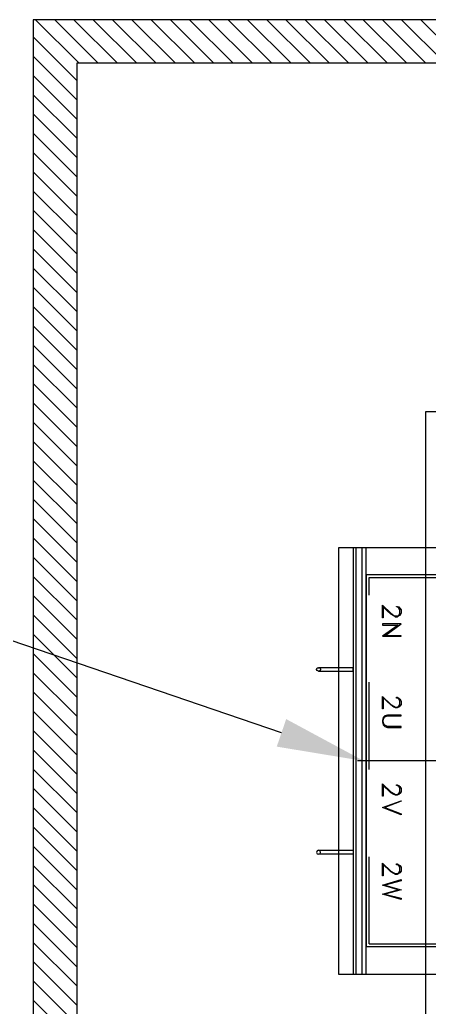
# Model space of a CAD drawing. Header units: metres. Extents: x 529352 to 529741, y 2674804 to 2675132.
# Drawn here: x 529541.468 to 529541.937, y 2674992.62 to 2674993.752 of the extents above; entities that cross this region are included whole.
import ezdxf

# ---------------------------------------------------------------- set-up
doc = ezdxf.new("R2010")
doc.units = ezdxf.units.M
doc.linetypes.add('CENTER2', pattern=[1.125, 0.75, -0.125, 0.125, -0.125])
doc.linetypes.add('PDF_IMPORT', pattern=[1, 0.8, -0.2])
doc.layers.add('IDT', color=7, linetype='Continuous')

# ---------------------------------------------------------------- blocks, each defined once
blk = doc.blocks.new('IDT')
at = {"layer": 'IDT', "color": 7, "ltscale": 0.1}
for p, q in [((27.8558, 20.4105), (27.8558, 22.1108)), ((26.1561, 20.4105), (27.8558, 20.4105))]:
    blk.add_line(p, q, dxfattribs=at)
at = {"layer": 'IDT', "color": 8, "ltscale": 0.1}
for p, q in [((27.8558, 20.4105), (27.8558, 22.1108)), ((26.1561, 20.4105), (27.8558, 20.4105))]:
    blk.add_line(p, q, dxfattribs=at)
at = {"layer": 'IDT', "color": 7}
for p, q in [((27.8058, 20.4605), (27.8058, 22.0608)), ((27.406, 20.8604), (27.406, 21.6604)), ((26.606, 20.8604), (27.406, 20.8604)), ((26.2061, 20.4605), (27.8058, 20.4605))]:
    blk.add_line(p, q, dxfattribs=at)
at = {"layer": 'IDT', "color": 8}
for p, q in [((27.8058, 20.4605), (27.8058, 22.0608)), ((27.5713, 21.2284), (28.195, 21.0153)), ((26.2061, 20.4605), (27.8058, 20.4605))]:
    blk.add_line(p, q, dxfattribs=at)
at = {"layer": 'IDT', "color": 8, "linetype": 'Continuous'}
for p, q in [((27.8558, 21.535), (27.8058, 21.585)), ((27.8558, 21.5129), (27.8058, 21.5629)), ((27.8558, 21.4908), (27.8058, 21.5408)), ((27.8558, 21.4687), (27.8058, 21.5187)), ((27.8558, 21.4466), (27.8058, 21.4966)), ((27.8558, 21.4246), (27.8058, 21.4746)), ((27.8558, 21.4025), (27.8058, 21.4525)), ((27.8558, 21.3804), (27.8058, 21.4304)), ((27.8558, 21.3583), (27.8058, 21.4083)), ((27.8558, 21.3362), (27.8058, 21.3862)), ((27.8558, 21.3141), (27.8058, 21.3641)), ((27.8558, 21.292), (27.8058, 21.342)), ((27.8558, 21.2699), (27.8058, 21.3199)), ((27.8558, 21.2478), (27.8058, 21.2978)), ((27.8558, 21.2257), (27.8058, 21.2757)), ((27.8558, 21.2036), (27.8058, 21.2536)), ((27.8558, 21.1815), (27.8058, 21.2315)), ((27.8558, 21.1594), (27.8058, 21.2094)), ((27.8558, 21.1373), (27.8058, 21.1873)), ((27.8558, 21.1152), (27.8058, 21.1652)), ((27.8558, 21.0931), (27.8058, 21.1431)), ((27.8558, 21.071), (27.8058, 21.121)), ((27.8558, 21.0489), (27.8058, 21.0989)), ((27.8558, 21.0268), (27.8058, 21.0768)), ((27.8558, 21.0047), (27.8058, 21.0547)), ((27.8558, 20.9826), (27.8058, 21.0326)), ((27.8558, 20.9605), (27.8058, 21.0105)), ((27.8558, 20.9384), (27.8058, 20.9884)), ((27.8558, 20.9163), (27.8058, 20.9663)), ((27.8558, 20.8942), (27.8058, 20.9442)), ((27.8558, 20.8721), (27.8058, 20.9221)), ((27.8558, 20.85), (27.8058, 20.9)), ((27.8558, 20.8279), (27.8058, 20.8779)), ((27.8558, 20.8058), (27.8058, 20.8558)), ((27.8558, 20.7837), (27.8058, 20.8337)), ((27.8558, 20.7616), (27.8058, 20.8116)), ((27.8558, 20.7395), (27.8058, 20.7895)), ((27.8558, 20.7174), (27.8058, 20.7674)), ((27.8558, 20.6953), (27.8058, 20.7453)), ((27.8558, 20.6733), (27.8058, 20.7233)), ((27.8558, 20.6512), (27.8058, 20.7012)), ((27.8558, 20.6291), (27.8058, 20.6791)), ((27.8558, 20.607), (27.8058, 20.657)), ((27.8558, 20.5849), (27.8058, 20.6349)), ((27.8558, 20.5628), (27.8058, 20.6128)), ((27.8558, 20.5407), (27.8058, 20.5907)), ((27.8558, 20.5186), (27.8058, 20.5686)), ((27.8558, 20.4965), (27.8058, 20.5465)), ((27.8558, 20.4744), (27.8058, 20.5244)), ((27.8558, 20.4523), (27.8058, 20.5023)), ((27.8558, 20.4302), (27.8058, 20.4802)), ((27.4115, 20.4105), (27.3615, 20.4605)), ((27.4336, 20.4105), (27.3836, 20.4605)), ((27.4556, 20.4105), (27.4056, 20.4605)), ((27.4777, 20.4105), (27.4277, 20.4605)), ((27.4998, 20.4105), (27.4498, 20.4605)), ((27.5219, 20.4105), (27.4719, 20.4605)), ((27.544, 20.4105), (27.494, 20.4605)), ((27.5661, 20.4105), (27.5161, 20.4605)), ((27.5882, 20.4105), (27.5382, 20.4605)), ((27.6103, 20.4105), (27.5603, 20.4605)), ((27.6324, 20.4105), (27.5824, 20.4605)), ((27.6545, 20.4105), (27.6045, 20.4605)), ((27.6766, 20.4105), (27.6266, 20.4605)), ((27.6987, 20.4105), (27.6487, 20.4605)), ((27.7208, 20.4105), (27.6708, 20.4605)), ((27.7429, 20.4105), (27.6929, 20.4605)), ((27.765, 20.4105), (27.715, 20.4605)), ((27.7871, 20.4105), (27.7371, 20.4605)), ((27.8092, 20.4105), (27.7592, 20.4605)), ((27.8313, 20.4105), (27.7813, 20.4605)), ((27.8534, 20.4105), (27.8034, 20.4605))]:
    blk.add_line(p, q, dxfattribs=at)
at = {"layer": 'IDT', "color": 0, "lineweight": 25}
for p, q in [((27.5058, 21.5053), (27.279, 21.5053)), ((27.4793, 21.5053), (27.4741, 21.5053)), ((27.4741, 21.5053), (27.4741, 21.0162)), ((27.4793, 21.0162), (27.4793, 21.5053)), ((27.489, 21.5053), (27.4857, 21.5053)), ((27.4857, 21.5053), (27.4857, 21.0162)), ((27.489, 21.0162), (27.489, 21.5053)), ((27.5058, 21.0162), (27.5058, 21.5053)), ((27.4741, 21.4736), (27.2609, 21.4736)), ((27.4741, 21.0472), (27.4741, 21.4736)), ((27.4342, 21.4181), (27.4342, 21.4194)), ((27.4342, 21.4194), (27.4555, 21.4135)), ((27.4529, 21.4135), (27.4342, 21.4181)), ((27.4342, 21.4084), (27.4529, 21.4135)), ((27.4529, 21.4032), (27.4342, 21.4084)), ((27.4555, 21.4135), (27.4374, 21.4084)), ((27.4374, 21.4084), (27.4555, 21.4032)), ((27.4555, 21.4032), (27.4342, 21.3967)), ((27.4342, 21.398), (27.4529, 21.4032)), ((27.4342, 21.3967), (27.4342, 21.398)), ((27.4342, 21.3871), (27.4355, 21.389)), ((27.4342, 21.3825), (27.4342, 21.3871)), ((27.4355, 21.389), (27.4367, 21.3896)), ((27.4367, 21.389), (27.4355, 21.3871)), ((27.4355, 21.3871), (27.4355, 21.3825)), ((27.4367, 21.3896), (27.4387, 21.3909)), ((27.4387, 21.3896), (27.4367, 21.389)), ((27.4387, 21.3909), (27.4406, 21.3909)), ((27.4406, 21.3896), (27.4387, 21.3896)), ((27.4406, 21.3909), (27.4426, 21.3896)), ((27.4426, 21.389), (27.4406, 21.3896)), ((27.4426, 21.3896), (27.4458, 21.3877)), ((27.4458, 21.3871), (27.4426, 21.389)), ((27.4458, 21.3877), (27.4555, 21.3787)), ((27.4555, 21.378), (27.4458, 21.3871)), ((27.4548, 21.3787), (27.4548, 21.3922)), ((27.4548, 21.3922), (27.4555, 21.3922)), ((27.4555, 21.3922), (27.4555, 21.378)), ((27.4355, 21.3806), (27.4342, 21.3825)), ((27.4355, 21.3825), (27.4367, 21.3806)), ((27.4367, 21.3799), (27.4355, 21.3806)), ((27.4367, 21.3806), (27.4387, 21.3799)), ((27.4387, 21.3787), (27.4367, 21.3799)), ((27.4387, 21.3799), (27.4393, 21.3799)), ((27.4393, 21.3787), (27.4387, 21.3787)), ((27.4393, 21.3799), (27.4393, 21.3787)), ((27.489, 21.3631), (27.489, 21.3677)), ((27.489, 21.3677), (27.529, 21.3677)), ((27.529, 21.3631), (27.489, 21.3631)), ((27.5271, 21.367), (27.5265, 21.3657)), ((27.5265, 21.3657), (27.5271, 21.3638)), ((27.529, 21.3677), (27.5271, 21.367)), ((27.5271, 21.3638), (27.529, 21.3631)), ((27.5303, 21.367), (27.529, 21.3677)), ((27.529, 21.3631), (27.5303, 21.3638)), ((27.531, 21.3657), (27.5303, 21.367)), ((27.5303, 21.3638), (27.531, 21.3657)), ((27.4342, 21.3211), (27.4342, 21.3224)), ((27.4342, 21.3224), (27.4555, 21.314)), ((27.4529, 21.314), (27.4342, 21.3211)), ((27.4555, 21.314), (27.4342, 21.3063)), ((27.4342, 21.3069), (27.4529, 21.314)), ((27.4342, 21.3063), (27.4342, 21.3069)), ((27.4342, 21.2959), (27.4355, 21.2979)), ((27.4342, 21.2921), (27.4342, 21.2959)), ((27.4355, 21.2979), (27.4367, 21.2992)), ((27.4367, 21.2979), (27.4355, 21.2959)), ((27.4355, 21.2959), (27.4355, 21.2921)), ((27.4367, 21.2992), (27.4387, 21.2998)), ((27.4387, 21.2992), (27.4367, 21.2979)), ((27.4387, 21.2998), (27.4406, 21.2998)), ((27.4406, 21.2992), (27.4387, 21.2992)), ((27.4406, 21.2998), (27.4426, 21.2992)), ((27.4426, 21.2979), (27.4406, 21.2992)), ((27.4426, 21.2992), (27.4458, 21.2972)), ((27.4458, 21.2959), (27.4426, 21.2979)), ((27.4458, 21.2972), (27.4555, 21.2882)), ((27.4555, 21.2869), (27.4458, 21.2959)), ((27.4548, 21.2882), (27.4548, 21.3011)), ((27.4548, 21.3011), (27.4555, 21.3011)), ((27.4555, 21.3011), (27.4555, 21.2869)), ((27.4355, 21.2901), (27.4342, 21.2921)), ((27.4355, 21.2921), (27.4367, 21.2901)), ((27.4367, 21.2888), (27.4355, 21.2901)), ((27.4367, 21.2901), (27.4387, 21.2888)), ((27.4387, 21.2882), (27.4367, 21.2888)), ((27.4387, 21.2888), (27.4393, 21.2888)), ((27.4393, 21.2882), (27.4387, 21.2882)), ((27.4393, 21.2888), (27.4393, 21.2882)), ((27.4342, 21.2223), (27.4342, 21.221)), ((27.4497, 21.2223), (27.4342, 21.2223)), ((27.4342, 21.221), (27.4497, 21.221)), ((27.4529, 21.221), (27.4497, 21.2223)), ((27.4497, 21.221), (27.4529, 21.2197)), ((27.4548, 21.2191), (27.4529, 21.221)), ((27.4529, 21.2197), (27.4535, 21.2191)), ((27.4535, 21.2191), (27.4548, 21.2158)), ((27.4548, 21.2139), (27.4535, 21.2107)), ((27.4555, 21.2158), (27.4548, 21.2191)), ((27.4548, 21.2158), (27.4548, 21.2139)), ((27.4548, 21.2107), (27.4555, 21.2139)), ((27.4555, 21.2139), (27.4555, 21.2158)), ((27.4497, 21.2087), (27.4342, 21.2087)), ((27.4342, 21.2087), (27.4342, 21.2081)), ((27.4342, 21.2081), (27.4497, 21.2081)), ((27.4529, 21.21), (27.4497, 21.2087)), ((27.4497, 21.2081), (27.4529, 21.2087)), ((27.4535, 21.2107), (27.4529, 21.21)), ((27.4529, 21.2087), (27.4548, 21.2107)), ((27.4342, 21.1958), (27.4355, 21.1977)), ((27.4342, 21.1919), (27.4342, 21.1958)), ((27.4355, 21.1893), (27.4342, 21.1919)), ((27.4355, 21.1977), (27.4367, 21.199)), ((27.4367, 21.1977), (27.4355, 21.1958)), ((27.4355, 21.1958), (27.4355, 21.1919)), ((27.4355, 21.1919), (27.4367, 21.1893)), ((27.4367, 21.199), (27.4387, 21.1997)), ((27.4387, 21.199), (27.4367, 21.1977)), ((27.4387, 21.1997), (27.4406, 21.1997)), ((27.4406, 21.199), (27.4387, 21.199)), ((27.4406, 21.1997), (27.4426, 21.199)), ((27.4426, 21.1977), (27.4406, 21.199)), ((27.4426, 21.199), (27.4458, 21.1964)), ((27.4458, 21.1958), (27.4426, 21.1977)), ((27.4458, 21.1964), (27.4555, 21.1874)), ((27.4555, 21.1867), (27.4458, 21.1958)), ((27.4548, 21.1874), (27.4548, 21.201)), ((27.4548, 21.201), (27.4555, 21.201)), ((27.4555, 21.201), (27.4555, 21.1867)), ((27.4367, 21.1887), (27.4355, 21.1893)), ((27.4367, 21.1893), (27.4387, 21.1887)), ((27.4387, 21.1874), (27.4367, 21.1887)), ((27.4387, 21.1887), (27.4393, 21.1887)), ((27.4393, 21.1874), (27.4387, 21.1874)), ((27.4393, 21.1887), (27.4393, 21.1874)), ((27.529, 21.1577), (27.489, 21.1577)), ((27.489, 21.1577), (27.489, 21.1538)), ((27.5265, 21.1557), (27.5271, 21.157)), ((27.5271, 21.157), (27.529, 21.1577)), ((27.529, 21.1577), (27.5303, 21.157)), ((27.5303, 21.157), (27.531, 21.1557)), ((27.489, 21.1538), (27.529, 21.1538)), ((27.5271, 21.1538), (27.5265, 21.1557)), ((27.529, 21.1538), (27.5271, 21.1538)), ((27.5303, 21.1538), (27.529, 21.1538)), ((27.531, 21.1557), (27.5303, 21.1538)), ((27.4555, 21.1176), (27.4342, 21.1176)), ((27.4342, 21.1176), (27.4342, 21.117)), ((27.4342, 21.117), (27.4529, 21.117)), ((27.4529, 21.117), (27.4342, 21.1034)), ((27.4374, 21.1047), (27.4555, 21.1176)), ((27.4342, 21.1034), (27.4555, 21.1034)), ((27.4555, 21.1047), (27.4374, 21.1047)), ((27.4555, 21.1034), (27.4555, 21.1047)), ((27.4342, 21.0911), (27.4355, 21.0937)), ((27.4342, 21.0872), (27.4342, 21.0911)), ((27.4355, 21.0937), (27.4367, 21.0943)), ((27.4367, 21.0937), (27.4355, 21.0911)), ((27.4355, 21.0911), (27.4355, 21.0872)), ((27.4367, 21.0943), (27.4387, 21.0956)), ((27.4387, 21.0943), (27.4367, 21.0937)), ((27.4387, 21.0956), (27.4406, 21.0956)), ((27.4406, 21.0943), (27.4387, 21.0943)), ((27.4406, 21.0956), (27.4426, 21.0943)), ((27.4426, 21.0937), (27.4406, 21.0943)), ((27.4426, 21.0943), (27.4458, 21.0924)), ((27.4458, 21.0911), (27.4426, 21.0937)), ((27.4458, 21.0924), (27.4555, 21.0834)), ((27.4555, 21.0821), (27.4458, 21.0911)), ((27.4548, 21.0834), (27.4548, 21.0963)), ((27.4548, 21.0963), (27.4555, 21.0963)), ((27.4555, 21.0963), (27.4555, 21.0821)), ((27.4355, 21.0853), (27.4342, 21.0872)), ((27.4355, 21.0872), (27.4367, 21.0853)), ((27.4367, 21.084), (27.4355, 21.0853)), ((27.4367, 21.0853), (27.4387, 21.084)), ((27.4387, 21.0834), (27.4367, 21.084)), ((27.4387, 21.084), (27.4393, 21.084)), ((27.4393, 21.0834), (27.4387, 21.0834)), ((27.4393, 21.084), (27.4393, 21.0834)), ((27.2609, 21.0472), (27.4741, 21.0472)), ((27.279, 21.0162), (27.5058, 21.0162)), ((27.4741, 21.0162), (27.4793, 21.0162)), ((27.4857, 21.0162), (27.489, 21.0162))]:
    blk.add_line(p, q, dxfattribs=at)
at = {"layer": 'IDT', "color": 0, "linetype": 'PDF_IMPORT', "lineweight": 25, "ltscale": 0.065}
for p, q in [((27.4709, 21.4704), (27.2609, 21.4704)), ((27.4709, 21.4704), (27.4709, 21.0504)), ((27.4709, 21.0504), (27.2609, 21.0504))]:
    blk.add_line(p, q, dxfattribs=at)
at = {"layer": 'IDT', "color": 253, "linetype": 'CENTER2', "lineweight": 5, "ltscale": 0.5}
blk.add_line((27.4477, 21.2604), (26.331, 21.2604), dxfattribs=at)
at = {"layer": 'IDT', "color": 0, "linetype": 'PDF_IMPORT', "lineweight": 25, "ltscale": 0.156666}
blk.add_line((27.1336, 21.2604), (27.5245, 21.2604), dxfattribs=at)
at = {"layer": 'IDT', "color": 8}
blk.add_solid([(27.5659, 21.2126), (27.4767, 21.2607), (27.5767, 21.2442)], dxfattribs=at)

msp = doc.modelspace()

# ---------------------------------------------------------------- block references
at = {"layer": 'IDT', "color": 8, "rotation": 180}
msp.add_blockref('IDT', (529569.3393, 2675014.163), dxfattribs=at)

doc.saveas('drawing.dxf')
